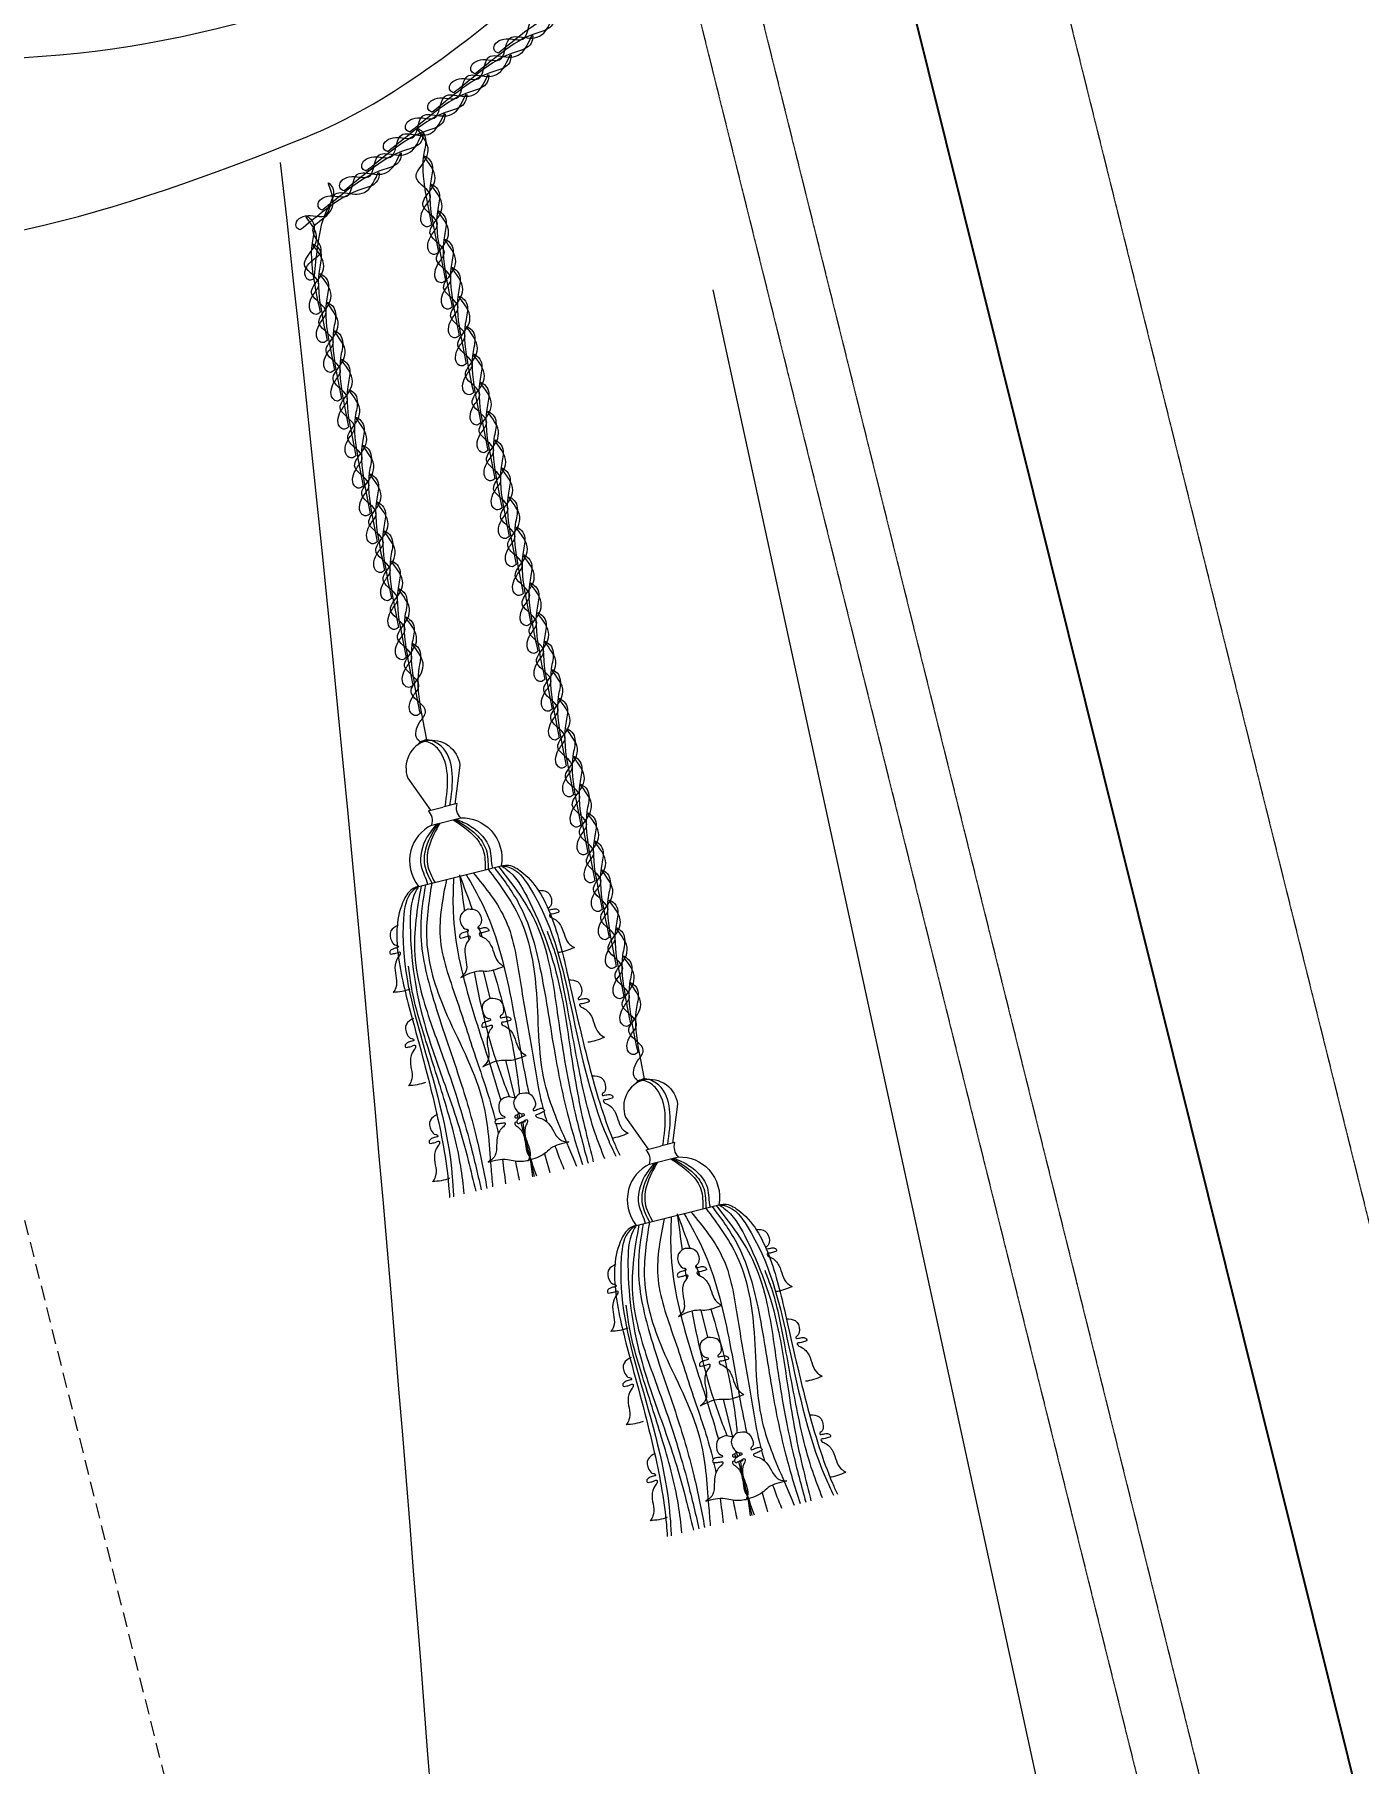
# Model space of a CAD drawing. Header units: inches. Extents: x 122939 to 389145, y 29603 to 529479.
# Drawn here: x 353749 to 354191, y 509869 to 510446 of the extents above; entities that cross this region are included whole.
import ezdxf

# ---------------------------------------------------------------- set-up
doc = ezdxf.new("R2010")
doc.units = ezdxf.units.IN
doc.header["$MEASUREMENT"] = 0
doc.linetypes.add('HIDDEN', pattern=[0.375, 0.25, -0.125])
for name, color, linetype, lineweight in [('A-Dim-ID', 9, 'Continuous', 20), ('Fabric', 253, 'Continuous', 0), ('GRC', 41, 'Continuous', 0)]:
    doc.layers.add(name, color=color, linetype=linetype, lineweight=lineweight)
for name, color, linetype in [('A-WALL', 7, 'Continuous'), ('curtain', 21, 'Continuous'), ('FURNITURE', 252, 'Continuous'), ('Layer7', 8, 'Continuous')]:
    doc.layers.add(name, color=color, linetype=linetype)
doc.styles.add('ST9', font='romans.shx', dxfattribs={"width": 0.8})
doc.dimstyles.new('DIM-20', dxfattribs={"dimscale": 1000, "dimtxt": 0.044, "dimasz": 0.035, "dimexe": 0.022, "dimexo": 0.022, "dimgap": 0.022, "dimtad": 1, "dimdec": 0, "dimzin": 0, "dimdsep": 46, "dimtxsty": 'ST9', "dimblk1": 'ARCHTICK', "dimblk2": 'ARCHTICK', "dimsah": 1, "dimcen": 0.088, "dimdle": 0.04, "dimclrd": 256, "dimclre": 256, "dimclrt": 3, "dimadec": 0, "dimazin": 0, "dimtfac": 1, "dimtdec": 0, "dimtix": 1, "dimtofl": 0, "dimtmove": 1, "dimatfit": 3, "dimldrblk": 'CLOSED', "dimfxl": 1, "dimtolj": 1, "dimtzin": 0, "dimarcsym": 0})

# ---------------------------------------------------------------- blocks, each defined once
blk = doc.blocks.new('win1')
at = {"color": 252, "linetype": 'HIDDEN', "ltscale": 0.5, "elevation": 0}
for points in [[(0, 2848.83), (1150, 2848.83), (1150, -101.17), (0, -101.17)], [(99.59, 2298.59), (1050.41, 2298.59), (1050.41, 398.59), (99.59, 398.59)], [(119.84, 2278.34), (1030.16, 2278.34), (1030.16, 418.83), (119.84, 418.83)]]:
    blk.add_lwpolyline(points, close=True, dxfattribs=at)
blk.add_lwpolyline([(50, 2798.83), (1100, 2798.83), (1100, -101.17), (50, -101.17), (50, 2798.83), (1100, 2798.83), (1100, -101.17)], dxfattribs=at)
blk = doc.blocks.new('drape wall')
at = {"layer": 'Layer7', "linetype": 'HIDDEN', "lineweight": 0, "ltscale": 20}
blk.add_line((10084.61, -20785.66, 0), (10078.2, -23549.19, 0), dxfattribs=at)
blk = doc.blocks.new('tass')
at = {"layer": 'curtain', "color": 42, "lineweight": 0, "ltscale": 1000, "true_color": 0xdba400}
for p, q in [((78219.74, 21088.15, 0), (78229.74, 21088.15, 0)), ((78210.49, 21069.37, 0), (78238.99, 21069.37, 0)), ((78224.74, 21027.33, 0), (78224.74, 21036.71, 0)), ((78224.74, 20992.91, 0), (78224.74, 21005.99, 0)), ((78224.74, 20986.2, 0), (78224.74, 20987.93, 0)), ((78224.74, 20965.98, 0), (78224.74, 20984.61, 0))]:
    blk.add_line(p, q, dxfattribs=at)
at = {"layer": 'curtain', "color": 42, "lineweight": 0, "ltscale": 1000, "true_color": 0xdba400, "elevation": 0}
for points in [[(78224.74, 21115.98, 0.434975), (78215.78, 21105.33), (78220.55, 21093.09)], [(78224.74, 21115.98, -0.434975), (78233.7, 21105.33), (78228.94, 21093.09)], [(78219.74, 21088.15, 0.282984), (78219.74, 21093.09), (78224.74, 21093.09)], [(78229.74, 21088.15, -0.282984), (78229.74, 21093.09), (78224.74, 21093.09)], [(78219.74, 21088.15, 0.222128), (78210.93, 21081.58, 0.232561), (78210.49, 21069.37, 0.647746)], [(78229.74, 21088.15, -0.222128), (78238.55, 21081.58, -0.232561), (78238.99, 21069.37, -0.647746)]]:
    blk.add_lwpolyline(points, format="xyb", dxfattribs=at)
at = {"layer": 'curtain', "color": 42, "lineweight": 0, "ltscale": 1000, "true_color": 0xdba400}
for points in [[(78225.57, 21093.14, 0), (78228.87, 21103.28, 0), (78228.02, 21112.12, 0), (78224.93, 21115.53, 0), (78223.06, 21116.03, 0), (78221.49, 21115.23, 0)], [(78227.24, 21093.09, 0), (78230.55, 21103.23, 0), (78229.7, 21112.07, 0), (78226.72, 21115.4, 0), (78224.74, 21116.25, 0), (78222.97, 21116.01, 0)], [(78221.43, 21088.15, 0), (78217.21, 21084.6, 0), (78212.98, 21075.76, 0), (78213.64, 21069.37, 0), (78213.64, 21069.28, 0)], [(78221.94, 21088.15, 0), (78216.18, 21081.59, 0), (78214.2, 21075.86, 0), (78215.13, 21069.37, 0)], [(78222.5, 21088.15, 0), (78217.17, 21081.59, 0), (78215.2, 21075.86, 0), (78216.13, 21069.37, 0)], [(78227.07, 21088.15, 0), (78232.39, 21081.59, 0), (78234.37, 21075.86, 0), (78233.44, 21069.37, 0)], [(78227.63, 21088.15, 0), (78233.39, 21081.59, 0), (78235.37, 21075.86, 0), (78234.44, 21069.37, 0)], [(78228.14, 21088.15, 0), (78232.35, 21084.6, 0), (78236.59, 21075.76, 0), (78235.93, 21069.37, 0), (78235.93, 21069.28, 0)], [(78200.8, 21058.45, 0), (78197.97, 21057.14, 0), (78197.39, 21053.74, 0), (78198.55, 21052.07, 0), (78199.06, 21051.78, 0), (78199.06, 21051.27, 0), (78198.77, 21051.2, 0), (78197.17, 21051.13, 0), (78196.08, 21050.69, 0), (78195.87, 21050.33, 0), (78195.87, 21049.75, 0), (78196.59, 21049.6, 0), (78198.19, 21049.6, 0), (78199.2, 21049.53, 0), (78199.2, 21049.24, 0), (78198.26, 21048.15, 0), (78196.3, 21044.82, 0), (78195, 21038.37, 0), (78193.74, 21037.01, 0)], [(78224.74, 21058.05, 0), (78221.91, 21056.75, 0), (78221.33, 21053.34, 0), (78222.49, 21051.67, 0), (78223, 21051.38, 0), (78223, 21050.88, 0), (78222.71, 21050.8, 0), (78221.11, 21050.73, 0), (78220.02, 21050.3, 0), (78219.81, 21049.93, 0), (78219.81, 21049.35, 0), (78220.53, 21049.21, 0), (78222.13, 21049.21, 0), (78223.14, 21049.14, 0), (78223.14, 21048.85, 0), (78222.2, 21047.76, 0), (78220.24, 21044.42, 0), (78218.94, 21037.97, 0), (78216.85, 21036.43, 0)], [(78224.74, 21058.05, 0), (78227.57, 21056.75, 0), (78228.15, 21053.34, 0), (78226.99, 21051.67, 0), (78226.48, 21051.38, 0), (78226.48, 21050.88, 0), (78226.77, 21050.8, 0), (78228.37, 21050.73, 0), (78229.46, 21050.3, 0), (78229.68, 21049.93, 0), (78229.68, 21049.35, 0), (78228.95, 21049.21, 0), (78227.35, 21049.21, 0), (78226.34, 21049.14, 0), (78226.34, 21048.85, 0), (78227.28, 21047.76, 0), (78229.24, 21044.42, 0), (78230.55, 21037.97, 0), (78231.8, 21036.62, 0)], [(78249.03, 21058.45, 0), (78251.86, 21057.14, 0), (78252.44, 21053.74, 0), (78251.28, 21052.07, 0), (78250.77, 21051.78, 0), (78250.77, 21051.27, 0), (78251.06, 21051.2, 0), (78252.66, 21051.13, 0), (78253.75, 21050.69, 0), (78253.96, 21050.33, 0), (78253.96, 21049.75, 0), (78253.24, 21049.6, 0), (78251.64, 21049.6, 0), (78250.63, 21049.53, 0), (78250.63, 21049.24, 0), (78251.57, 21048.15, 0), (78253.53, 21044.82, 0), (78254.84, 21038.37, 0), (78256.09, 21037.01, 0)], [(78216.85, 21036.43, 0), (78223.38, 21037.05, 0), (78225.88, 21036.42, 0), (78231.8, 21036.62, 0)], [(78198.28, 21026.97, 0), (78195.45, 21025.67, 0), (78194.87, 21022.26, 0), (78196.03, 21020.59, 0), (78196.54, 21020.3, 0), (78196.54, 21019.8, 0), (78196.25, 21019.72, 0), (78194.65, 21019.65, 0), (78193.56, 21019.22, 0), (78193.35, 21018.85, 0), (78193.35, 21018.27, 0), (78194.07, 21018.13, 0), (78195.67, 21018.13, 0), (78196.68, 21018.06, 0), (78196.68, 21017.77, 0), (78195.74, 21016.68, 0), (78193.78, 21013.34, 0), (78192.48, 21006.89, 0), (78191.22, 21005.53, 0)], [(78224.74, 21027.33, 0), (78221.91, 21026.03, 0), (78221.33, 21022.62, 0), (78222.49, 21020.95, 0), (78223, 21020.66, 0), (78223, 21020.16, 0), (78222.71, 21020.08, 0), (78221.11, 21020.01, 0), (78220.02, 21019.58, 0), (78219.81, 21019.21, 0), (78219.81, 21018.63, 0), (78220.53, 21018.49, 0), (78222.13, 21018.49, 0), (78223.14, 21018.42, 0), (78223.14, 21018.13, 0), (78222.2, 21017.04, 0), (78220.24, 21013.7, 0), (78218.94, 21007.25, 0), (78216.85, 21005.71, 0)], [(78224.74, 21027.33, 0), (78227.57, 21026.03, 0), (78228.15, 21022.62, 0), (78226.99, 21020.95, 0), (78226.48, 21020.66, 0), (78226.48, 21020.16, 0), (78226.77, 21020.08, 0), (78228.37, 21020.01, 0), (78229.46, 21019.58, 0), (78229.68, 21019.21, 0), (78229.68, 21018.63, 0), (78228.95, 21018.49, 0), (78227.35, 21018.49, 0), (78226.34, 21018.42, 0), (78226.34, 21018.13, 0), (78227.28, 21017.04, 0), (78229.24, 21013.7, 0), (78230.55, 21007.25, 0), (78231.8, 21005.9, 0)], [(78251.55, 21026.97, 0), (78254.38, 21025.67, 0), (78254.96, 21022.26, 0), (78253.8, 21020.59, 0), (78253.29, 21020.3, 0), (78253.29, 21019.8, 0), (78253.58, 21019.72, 0), (78255.18, 21019.65, 0), (78256.27, 21019.22, 0), (78256.48, 21018.85, 0), (78256.48, 21018.27, 0), (78255.76, 21018.13, 0), (78254.16, 21018.13, 0), (78253.15, 21018.06, 0), (78253.15, 21017.77, 0), (78254.09, 21016.68, 0), (78256.05, 21013.34, 0), (78257.36, 21006.89, 0), (78258.61, 21005.53, 0)], [(78216.85, 21005.71, 0), (78223.38, 21006.33, 0), (78225.88, 21005.7, 0), (78231.8, 21005.9, 0)], [(78198.32, 20993.93, 0), (78195.49, 20992.62, 0), (78194.91, 20989.21, 0), (78196.07, 20987.55, 0), (78196.57, 20987.26, 0), (78196.57, 20986.75, 0), (78196.28, 20986.68, 0), (78194.69, 20986.6, 0), (78193.6, 20986.17, 0), (78193.38, 20985.81, 0), (78193.38, 20985.23, 0), (78194.11, 20985.08, 0), (78195.7, 20985.08, 0), (78196.72, 20985.01, 0), (78196.72, 20984.72, 0), (78195.78, 20983.63, 0), (78193.82, 20980.3, 0), (78192.51, 20973.84, 0), (78191.25, 20972.49, 0)], [(78222.84, 20994.04, 0), (78219.81, 20993.32, 0), (78218.56, 20990.1, 0), (78219.37, 20988.23, 0), (78219.81, 20987.85, 0), (78219.71, 20987.35, 0), (78219.41, 20987.33, 0), (78217.83, 20987.58, 0), (78216.67, 20987.37, 0), (78216.39, 20987.06, 0), (78216.27, 20986.49, 0), (78216.96, 20986.2, 0), (78218.52, 20985.89, 0), (78219.5, 20985.61, 0), (78219.44, 20985.33, 0), (78218.3, 20984.45, 0), (78215.72, 20981.57, 0), (78213.16, 20975.51, 0), (78210.81, 20974.41, 0)], [(78226.64, 20994.04, 0), (78224.13, 20992.19, 0), (78224.24, 20988.74, 0), (78225.71, 20987.34, 0), (78226.26, 20987.15, 0), (78226.36, 20986.66, 0), (78226.09, 20986.53, 0), (78224.54, 20986.14, 0), (78223.56, 20985.49, 0), (78223.42, 20985.1, 0), (78223.54, 20984.53, 0), (78224.28, 20984.53, 0), (78225.84, 20984.85, 0), (78226.85, 20984.98, 0), (78226.91, 20984.69, 0), (78226.2, 20983.44, 0), (78224.94, 20979.78, 0), (78224.95, 20973.2, 0), (78223.98, 20971.62, 0)], [(78226.64, 20994.04, 0), (78229.67, 20993.32, 0), (78230.92, 20990.1, 0), (78230.12, 20988.23, 0), (78229.67, 20987.85, 0), (78229.78, 20987.35, 0), (78230.07, 20987.33, 0), (78231.65, 20987.58, 0), (78232.81, 20987.37, 0), (78233.09, 20987.06, 0), (78233.21, 20986.49, 0), (78232.53, 20986.2, 0), (78230.96, 20985.89, 0), (78229.98, 20985.61, 0), (78230.04, 20985.33, 0), (78231.18, 20984.45, 0), (78233.76, 20981.57, 0), (78236.33, 20975.51, 0), (78238.67, 20974.41, 0)], [(78251.52, 20993.93, 0), (78254.35, 20992.62, 0), (78254.93, 20989.21, 0), (78253.76, 20987.55, 0), (78253.26, 20987.26, 0), (78253.26, 20986.75, 0), (78253.55, 20986.68, 0), (78255.14, 20986.6, 0), (78256.23, 20986.17, 0), (78256.45, 20985.81, 0), (78256.45, 20985.23, 0), (78255.72, 20985.08, 0), (78254.13, 20985.08, 0), (78253.11, 20985.01, 0), (78253.11, 20984.72, 0), (78254.05, 20983.63, 0), (78256.01, 20980.3, 0), (78257.32, 20973.84, 0), (78258.58, 20972.49, 0)], [(78238.67, 20974.41, 0), (78232.16, 20973.72, 0), (78229.82, 20972.61, 0), (78223.98, 20971.62, 0)]]:
    blk.add_spline(points, degree=3, dxfattribs=at)
for points, knots in [([(78210.49, 21069.37, 0), (78209.85, 21069.33, 0), (78207.59, 21069.19, 0), (78201.07, 21062.98, 0), (78197.46, 21048.19, 0), (78197.82, 21024.49, 0), (78198.52, 20998.1, 0), (78197.45, 20977.22, 0), (78195.71, 20967.31, 0), (78195.46, 20965.98, 0)], [0, 0, 0, 0, 1.88546, 6.692223, 25.03677, 45.785579, 78.040267, 104.189263, 108.247754, 108.247754, 108.247754, 108.247754]), ([(78210.49, 21069.37, 0), (78209.69, 21069.07, 0), (78205.83, 21067.63, 0), (78198.66, 21049.87, 0), (78198.89, 21018.18, 0), (78200.73, 20986.07, 0), (78197.24, 20968.1, 0), (78196.81, 20965.98, 0)], [0, 0, 0, 0, 2.515357, 12.157325, 51.767584, 100.17516, 106.680385, 106.680385, 106.680385, 106.680385]), ([(78210.49, 21069.37, 0), (78210.02, 21068.89, 0), (78206.86, 21065.62, 0), (78202.4, 21050.07, 0), (78200.34, 21028.19, 0), (78203.36, 21001.26, 0), (78204.79, 20981.78, 0), (78204.44, 20969.49, 0), (78204.54, 20965.98, 0)], [0, 0, 0, 0, 2.007034, 13.599116, 46.514064, 68.263556, 94.567068, 105.104983, 105.104983, 105.104983, 105.104983]), ([(78211.41, 21069.37, 0), (78208.28, 21062.24, 0), (78203.23, 21050.77, 0), (78202.53, 21030.9, 0), (78205.18, 21009.6, 0), (78206.73, 20987.04, 0), (78206.48, 20971.74, 0), (78206.36, 20965.98, 0)], [0, 0, 0, 0, 23.11123, 37.13989, 58.938099, 87.56344, 104.848877, 104.848877, 104.848877, 104.848877]), ([(78212.87, 21069.37, 0), (78210.97, 21064.91, 0), (78206.1, 21053.43, 0), (78205.73, 21031.43, 0), (78208.26, 21007.57, 0), (78209.35, 20985.11, 0), (78208.67, 20971.85, 0), (78208.32, 20965.98, 0)], [0, 0, 0, 0, 14.461806, 37.172593, 64.608028, 86.813347, 104.448719, 104.448719, 104.448719, 104.448719]), ([(78215.04, 21069.37, 0), (78212.54, 21063.42, 0), (78206.88, 21049.97, 0), (78208.47, 21024.29, 0), (78216, 20998.64, 0), (78212.25, 20978.06, 0), (78210.64, 20968.23, 0), (78210.28, 20965.98, 0)], [0, 0, 0, 0, 19.16217, 43.282185, 75.216668, 98.196351, 105.022244, 105.022244, 105.022244, 105.022244]), ([(78220.12, 21069.37, 0), (78217.33, 21063.44, 0), (78211.46, 21050.95, 0), (78213.89, 21030.08, 0), (78215.1, 21009.22, 0), (78216.56, 20994.93, 0), (78216.52, 20987.53, 0), (78216.52, 20987.23, 0)], [0, 0, 0, 0, 19.313115, 40.610909, 61.195171, 82.530094, 83.430851, 83.430851, 83.430851, 83.430851]), ([(78222.56, 21069.37, 0), (78221.52, 21065.74, 0), (78217.6, 21052.12, 0), (78217.4, 21027.28, 0), (78219.54, 21005.7, 0), (78219.86, 20994.38, 0), (78219.89, 20993.38, 0)], [0, 0, 0, 0, 11.321596, 42.431835, 73.453337, 76.475104, 76.475104, 76.475104, 76.475104]), ([(78226.92, 21069.37, 0), (78227.97, 21065.74, 0), (78231.88, 21052.12, 0), (78232.08, 21027.28, 0), (78229.95, 21005.7, 0), (78229.62, 20994.38, 0), (78229.59, 20993.38, 0)], [0, 0, 0, 0, 11.321596, 42.431835, 73.453337, 76.475104, 76.475104, 76.475104, 76.475104]), ([(78229.36, 21069.37, 0), (78232.15, 21063.44, 0), (78238.02, 21050.95, 0), (78235.59, 21030.08, 0), (78234.38, 21009.22, 0), (78232.92, 20994.93, 0), (78232.96, 20987.53, 0), (78232.96, 20987.23, 0)], [0, 0, 0, 0, 19.313115, 40.610909, 61.195171, 82.530094, 83.430851, 83.430851, 83.430851, 83.430851]), ([(78234.44, 21069.37, 0), (78236.94, 21063.42, 0), (78242.6, 21049.97, 0), (78241.01, 21024.29, 0), (78233.48, 20998.64, 0), (78237.24, 20978.06, 0), (78238.84, 20968.23, 0), (78239.2, 20965.98, 0)], [0, 0, 0, 0, 19.16217, 43.282185, 75.216668, 98.196351, 105.022244, 105.022244, 105.022244, 105.022244]), ([(78236.61, 21069.37, 0), (78238.51, 21064.91, 0), (78243.38, 21053.43, 0), (78243.75, 21031.43, 0), (78241.22, 21007.57, 0), (78240.13, 20985.11, 0), (78240.81, 20971.85, 0), (78241.17, 20965.98, 0)], [0, 0, 0, 0, 14.461806, 37.172593, 64.608028, 86.813347, 104.448719, 104.448719, 104.448719, 104.448719]), ([(78238.07, 21069.37, 0), (78241.21, 21062.24, 0), (78246.25, 21050.77, 0), (78246.95, 21030.9, 0), (78244.3, 21009.6, 0), (78242.75, 20987.04, 0), (78243, 20971.74, 0), (78243.13, 20965.98, 0)], [0, 0, 0, 0, 23.11123, 37.13989, 58.938099, 87.56344, 104.848877, 104.848877, 104.848877, 104.848877]), ([(78238.99, 21069.37, 0), (78239.79, 21069.07, 0), (78243.65, 21067.63, 0), (78250.82, 21049.87, 0), (78250.59, 21018.18, 0), (78248.75, 20986.07, 0), (78252.25, 20968.1, 0), (78252.68, 20965.98, 0)], [0, 0, 0, 0, 2.515357, 12.157325, 51.767584, 100.17516, 106.680385, 106.680385, 106.680385, 106.680385]), ([(78238.99, 21069.37, 0), (78239.46, 21068.89, 0), (78242.62, 21065.62, 0), (78247.08, 21050.07, 0), (78249.14, 21028.19, 0), (78246.12, 21001.26, 0), (78244.69, 20981.78, 0), (78245.04, 20969.49, 0), (78244.94, 20965.98, 0)], [0, 0, 0, 0, 2.007034, 13.599116, 46.514064, 68.263556, 94.567068, 105.104983, 105.104983, 105.104983, 105.104983]), ([(78238.99, 21069.37, 0), (78239.63, 21069.33, 0), (78241.89, 21069.19, 0), (78248.41, 21062.98, 0), (78252.02, 21048.19, 0), (78251.66, 21024.49, 0), (78250.97, 20998.1, 0), (78252.04, 20977.22, 0), (78253.77, 20967.31, 0), (78254.02, 20965.98, 0)], [0, 0, 0, 0, 1.88546, 6.692223, 25.03677, 45.785579, 78.040267, 104.189263, 108.247754, 108.247754, 108.247754, 108.247754]), ([(78200.53, 20965.98, 0), (78200.98, 20969.09, 0), (78202.37, 20979.89, 0), (78201.8, 20998, 0), (78200.39, 21018.79, 0), (78199.56, 21034.14, 0), (78200.59, 21042.23, 0), (78200.86, 21044.36, 0)], [5.059628, 5.059628, 5.059628, 5.059628, 14.477933, 37.724665, 59.153291, 77.15639, 83.59054, 83.59054, 83.59054, 83.59054]), ([(78248.95, 20965.98, 0), (78248.5, 20969.09, 0), (78247.12, 20979.89, 0), (78247.68, 20998, 0), (78249.09, 21018.79, 0), (78249.92, 21034.14, 0), (78248.89, 21042.23, 0), (78248.62, 21044.36, 0)], [5.059628, 5.059628, 5.059628, 5.059628, 14.477933, 37.724665, 59.153291, 77.15639, 83.59054, 83.59054, 83.59054, 83.59054]), ([(78221.64, 21037.19, 0), (78220.85, 21024.62, 0), (78220.77, 21010.2, 0), (78222.73, 20995.82, 0), (78222.99, 20993.96, 0)], [32.552342, 32.552342, 32.552342, 32.552342, 70.272536, 75.866413, 75.866413, 75.866413, 75.866413]), ([(78227.9, 21036.23, 0), (78228.63, 21023.98, 0), (78228.67, 21009.88, 0), (78226.75, 20995.82, 0), (78226.49, 20993.96, 0)], [33.509366, 33.509366, 33.509366, 33.509366, 70.272536, 75.866413, 75.866413, 75.866413, 75.866413]), ([(78224.74, 20987.93, 0), (78224.48, 20987.63, 0), (78224, 20987.29, 0), (78223.18, 20987.3, 0), (78222.99, 20986.63, 0), (78223.79, 20986.42, 0), (78224.3, 20986.34, 0), (78224.74, 20986.2, 0)], [7.456516, 7.456516, 7.456516, 7.456516, 8.604971, 9.189876, 9.697377, 9.996568, 11.386627, 11.386627, 11.386627, 11.386627]), ([(78223.41, 20984.94, 0), (78223.08, 20985.06, 0), (78222.63, 20985.22, 0), (78222.5, 20984.25, 0), (78224, 20982.88, 0), (78225.12, 20978.92, 0), (78223.65, 20974.98, 0), (78224.66, 20972.92, 0), (78224.74, 20972.78, 0)], [16.303462, 16.303462, 16.303462, 16.303462, 17.124618, 17.414629, 18.85427, 22.722221, 29.305613, 29.787645, 29.787645, 29.787645, 29.787645]), ([(78225.27, 20984.69, 0), (78224.97, 20981.86, 0), (78224.5, 20975.62, 0), (78224.99, 20969.39, 0), (78225.43, 20965.98, 0)], [85.18572, 85.18572, 85.18572, 85.18572, 93.715267, 104.052116, 104.052116, 104.052116, 104.052116]), ([(78226.07, 20984.94, 0), (78226.07, 20984.77, 0), (78225.98, 20984.34, 0), (78225.28, 20984.53, 0), (78224.89, 20984.59, 0), (78224.74, 20984.61, 0)], [13.33354, 13.33354, 13.33354, 13.33354, 13.769673, 14.509669, 14.970828, 14.970828, 14.970828, 14.970828]), ([(78210.81, 20974.41, 0), (78213.06, 20974.47, 0), (78216.21, 20974.56, 0), (78220.17, 20972.14, 0), (78222.53, 20971.82, 0), (78224.05, 20971.71, 0)], [0, 0, 0, 0, 6.553714, 9.139118, 13.637218, 13.637218, 13.637218, 13.637218])]:
    blk.add_open_spline(points, degree=3, knots=knots, dxfattribs=at)
for points in [[(78224.74, 21069.76, 0), (78224.29, 21065.73, 0), (78223.84, 21061.7, 0), (78223.42, 21057.67, 0)], [(78224.74, 21069.76, 0), (78225.19, 21065.73, 0), (78225.64, 21061.7, 0), (78226.06, 21057.67, 0)], [(78222.8, 21051.55, 0), (78222.69, 21050.36, 0), (78222.58, 21049.16, 0), (78222.47, 21047.97, 0)], [(78226.68, 21051.55, 0), (78226.79, 21050.36, 0), (78226.91, 21049.16, 0), (78227.01, 21047.97, 0)], [(78199.47, 21036.78, 0), (78197.6, 21036.45, 0), (78195.67, 21036.73, 0), (78193.74, 21037.01, 0)], [(78250.36, 21036.78, 0), (78252.23, 21036.45, 0), (78254.16, 21036.73, 0), (78256.09, 21037.01, 0)], [(78196.95, 21005.3, 0), (78195.08, 21004.97, 0), (78193.15, 21005.25, 0), (78191.22, 21005.53, 0)], [(78252.88, 21005.3, 0), (78254.75, 21004.97, 0), (78256.68, 21005.25, 0), (78258.61, 21005.53, 0)], [(78222.84, 20994.04, 0), (78223.53, 20993.7, 0), (78224.22, 20993.36, 0), (78224.74, 20992.91, 0)], [(78216.5, 20986.31, 0), (78216.48, 20985.12, 0), (78216.44, 20983.94, 0), (78216.38, 20982.75, 0)], [(78223.89, 20987.36, 0), (78223.95, 20986.89, 0), (78224.01, 20986.41, 0), (78224.07, 20985.93, 0)], [(78225.59, 20987.36, 0), (78225.55, 20987.04, 0), (78225.51, 20986.71, 0), (78225.47, 20986.38, 0)], [(78232.98, 20986.31, 0), (78233, 20985.12, 0), (78233.04, 20983.94, 0), (78233.1, 20982.75, 0)], [(78215.7, 20974.2, 0), (78215.41, 20971.45, 0), (78215.06, 20968.72, 0), (78214.67, 20965.98, 0)], [(78233.78, 20974.2, 0), (78234.07, 20971.45, 0), (78234.43, 20968.72, 0), (78234.81, 20965.98, 0)], [(78196.99, 20972.26, 0), (78195.12, 20971.92, 0), (78193.18, 20972.21, 0), (78191.25, 20972.49, 0)], [(78219.71, 20972.58, 0), (78219.64, 20970.38, 0), (78219.55, 20968.18, 0), (78219.46, 20965.98, 0)], [(78224.67, 20972.9, 0), (78224.57, 20970.59, 0), (78224.35, 20968.28, 0), (78224.05, 20965.98, 0)], [(78229.77, 20972.58, 0), (78229.84, 20970.38, 0), (78229.93, 20968.18, 0), (78230.02, 20965.98, 0)], [(78252.84, 20972.26, 0), (78254.71, 20971.92, 0), (78256.65, 20972.21, 0), (78258.58, 20972.49, 0)]]:
    blk.add_open_spline(points, degree=3, dxfattribs=at)
blk = doc.blocks.new('EMBRASSE 2')
at = {"layer": 'FURNITURE', "color": 40, "lineweight": 0, "ltscale": 1000}
for points in [[(5020.13, -9226.3, 0), (5028.68, -9222.34, 0), (5041.93, -9218.18, 0), (5044.8, -9217.99, 0), (5049.57, -9215.89, 0), (5050.27, -9214.2, 0), (5045.63, -9218.57, 0), (5033.91, -9217.7, 0), (5029.17, -9223.71, 0), (5025.41, -9222.73, 0), (5022.13, -9222.2, 0), (5019.53, -9223.38, 0), (5019.11, -9225.16, 0), (5020.13, -9226.3, 0)], [(5010.93, -9231.15, 0), (5019.48, -9227.19, 0), (5032.73, -9223.03, 0), (5035.6, -9222.83, 0), (5040.36, -9220.74, 0), (5041.07, -9219.05, 0), (5036.43, -9223.42, 0), (5024.71, -9222.55, 0), (5019.96, -9228.56, 0), (5016.21, -9227.58, 0), (5012.92, -9227.05, 0), (5010.33, -9228.23, 0), (5009.91, -9230.01, 0), (5010.93, -9231.15, 0)], [(4993.91, -9240.11, 0), (5002.46, -9236.16, 0), (5015.71, -9231.99, 0), (5018.57, -9231.8, 0), (5023.34, -9229.7, 0), (5024.05, -9228.01, 0), (5019.41, -9232.38, 0), (5007.69, -9231.51, 0), (5002.94, -9237.53, 0), (4999.19, -9236.54, 0), (4995.9, -9236.02, 0), (4993.3, -9237.19, 0), (4992.89, -9238.97, 0), (4993.91, -9240.11, 0)], [(5002.5, -9235.58, 0), (5011.05, -9231.63, 0), (5024.3, -9227.47, 0), (5027.17, -9227.27, 0), (5031.94, -9225.18, 0), (5032.64, -9223.48, 0), (5028, -9227.86, 0), (5016.28, -9226.99, 0), (5011.53, -9233, 0), (5007.78, -9232.02, 0), (5004.5, -9231.49, 0), (5001.9, -9232.66, 0), (5001.48, -9234.44, 0), (5002.5, -9235.58, 0)], [(4985.07, -9244.76, 0), (4993.62, -9240.81, 0), (5006.87, -9236.65, 0), (5009.74, -9236.45, 0), (5014.51, -9234.36, 0), (5015.21, -9232.66, 0), (5010.58, -9237.04, 0), (4998.86, -9236.17, 0), (4994.11, -9242.18, 0), (4990.35, -9241.2, 0), (4987.07, -9240.67, 0), (4984.47, -9241.84, 0), (4984.05, -9243.62, 0), (4985.07, -9244.76, 0)], [(4976.33, -9249.37, 0), (4984.88, -9245.41, 0), (4998.13, -9241.25, 0), (5001, -9241.06, 0), (5005.76, -9238.96, 0), (5006.47, -9237.27, 0), (5001.83, -9241.64, 0), (4990.11, -9240.77, 0), (4985.36, -9246.78, 0), (4981.61, -9245.8, 0), (4978.33, -9245.27, 0), (4975.73, -9246.45, 0), (4975.31, -9248.23, 0), (4976.33, -9249.37, 0)], [(4958.99, -9258.5, 0), (4967.54, -9254.54, 0), (4980.79, -9250.38, 0), (4983.66, -9250.19, 0), (4988.43, -9248.09, 0), (4989.13, -9246.4, 0), (4984.5, -9250.77, 0), (4972.78, -9249.9, 0), (4968.03, -9255.91, 0), (4964.27, -9254.93, 0), (4960.99, -9254.4, 0), (4958.39, -9255.58, 0), (4957.97, -9257.36, 0), (4958.99, -9258.5, 0)], [(4959, -9258.5, 0), (4967.55, -9254.55, 0), (4980.8, -9250.39, 0), (4983.67, -9250.19, 0), (4988.43, -9248.1, 0), (4989.14, -9246.4, 0), (4984.5, -9250.78, 0), (4972.78, -9249.91, 0), (4968.03, -9255.92, 0), (4964.28, -9254.94, 0), (4960.99, -9254.41, 0), (4958.4, -9255.59, 0), (4957.98, -9257.37, 0), (4959, -9258.5, 0)], [(4967.77, -9253.88, 0), (4976.32, -9249.92, 0), (4989.57, -9245.76, 0), (4992.44, -9245.56, 0), (4997.2, -9243.47, 0), (4997.91, -9241.78, 0), (4993.27, -9246.15, 0), (4981.55, -9245.28, 0), (4976.8, -9251.29, 0), (4973.05, -9250.31, 0), (4969.76, -9249.78, 0), (4967.17, -9250.96, 0), (4966.75, -9252.74, 0), (4967.77, -9253.88, 0)], [(4984.63, -9276.52, 0), (4985.11, -9267.12, 0), (4987.6, -9253.46, 0), (4988.77, -9250.83, 0), (4989.13, -9245.63, 0), (4987.96, -9244.22, 0), (4989.67, -9250.36, 0), (4983.44, -9260.33, 0), (4986.55, -9267.33, 0), (4983.93, -9270.19, 0), (4981.93, -9272.85, 0), (4981.76, -9275.7, 0), (4983.14, -9276.9, 0), (4984.63, -9276.52, 0)], [(4950.44, -9263.01, 0), (4958.99, -9259.06, 0), (4972.24, -9254.9, 0), (4975.1, -9254.7, 0), (4979.87, -9252.61, 0), (4980.58, -9250.91, 0), (4975.94, -9255.29, 0), (4964.22, -9254.42, 0), (4959.47, -9260.43, 0), (4955.72, -9259.45, 0), (4952.43, -9258.92, 0), (4949.83, -9260.09, 0), (4949.42, -9261.87, 0), (4950.44, -9263.01, 0)], [(4942.05, -9284.68, 0), (4945.29, -9275.83, 0), (4951.69, -9263.51, 0), (4953.58, -9261.34, 0), (4955.46, -9256.48, 0), (4954.76, -9254.79, 0), (4954.58, -9261.16, 0), (4945.69, -9268.85, 0), (4946.6, -9276.46, 0), (4943.25, -9278.42, 0), (4940.56, -9280.37, 0), (4939.56, -9283.04, 0), (4940.52, -9284.6, 0), (4942.05, -9284.68, 0)], [(4941.66, -9267.63, 0), (4950.21, -9263.68, 0), (4963.46, -9259.52, 0), (4966.33, -9259.32, 0), (4971.1, -9257.23, 0), (4971.8, -9255.53, 0), (4967.17, -9259.91, 0), (4955.45, -9259.04, 0), (4950.7, -9265.05, 0), (4946.94, -9264.07, 0), (4943.66, -9263.54, 0), (4941.06, -9264.72, 0), (4940.64, -9266.5, 0), (4941.66, -9267.63, 0)], [(4984.63, -9286.05, 0), (4985.11, -9276.64, 0), (4987.6, -9262.98, 0), (4988.77, -9260.35, 0), (4989.13, -9255.16, 0), (4987.96, -9253.74, 0), (4989.67, -9259.89, 0), (4983.44, -9269.85, 0), (4986.55, -9276.85, 0), (4983.93, -9279.72, 0), (4981.93, -9282.38, 0), (4981.76, -9285.22, 0), (4983.14, -9286.42, 0), (4984.63, -9286.05, 0)], [(4941.42, -9295.9, 0), (4941.91, -9286.5, 0), (4944.4, -9272.83, 0), (4945.56, -9270.21, 0), (4945.93, -9265.01, 0), (4944.76, -9263.6, 0), (4946.47, -9269.74, 0), (4940.24, -9279.71, 0), (4943.34, -9286.71, 0), (4940.73, -9289.57, 0), (4938.73, -9292.23, 0), (4938.56, -9295.08, 0), (4939.94, -9296.28, 0), (4941.42, -9295.9, 0)], [(4984.63, -9295.76, 0), (4985.11, -9286.36, 0), (4987.6, -9272.69, 0), (4988.77, -9270.07, 0), (4989.13, -9264.87, 0), (4987.96, -9263.46, 0), (4989.67, -9269.6, 0), (4983.44, -9279.56, 0), (4986.55, -9286.57, 0), (4983.93, -9289.43, 0), (4981.93, -9292.09, 0), (4981.76, -9294.94, 0), (4983.14, -9296.13, 0), (4984.63, -9295.76, 0)], [(4941.42, -9305.62, 0), (4941.91, -9296.21, 0), (4944.4, -9282.55, 0), (4945.56, -9279.92, 0), (4945.93, -9274.73, 0), (4944.76, -9273.31, 0), (4946.47, -9279.45, 0), (4940.24, -9289.42, 0), (4943.34, -9296.42, 0), (4940.73, -9299.29, 0), (4938.73, -9301.95, 0), (4938.56, -9304.79, 0), (4939.94, -9305.99, 0), (4941.42, -9305.62, 0)], [(4984.63, -9304.84, 0), (4985.11, -9295.43, 0), (4987.6, -9281.77, 0), (4988.77, -9279.14, 0), (4989.13, -9273.95, 0), (4987.96, -9272.53, 0), (4989.67, -9278.67, 0), (4983.44, -9288.64, 0), (4986.55, -9295.64, 0), (4983.93, -9298.51, 0), (4981.93, -9301.16, 0), (4981.76, -9304.01, 0), (4983.14, -9305.21, 0), (4984.63, -9304.84, 0)], [(4941.42, -9315.84, 0), (4941.91, -9306.43, 0), (4944.4, -9292.77, 0), (4945.56, -9290.14, 0), (4945.93, -9284.95, 0), (4944.76, -9283.53, 0), (4946.47, -9289.67, 0), (4940.24, -9299.64, 0), (4943.34, -9306.64, 0), (4940.73, -9309.5, 0), (4938.73, -9312.16, 0), (4938.56, -9315.01, 0), (4939.94, -9316.21, 0), (4941.42, -9315.84, 0)], [(4984.63, -9314.72, 0), (4985.11, -9305.31, 0), (4987.6, -9291.65, 0), (4988.77, -9289.02, 0), (4989.13, -9283.83, 0), (4987.96, -9282.41, 0), (4989.67, -9288.55, 0), (4983.44, -9298.52, 0), (4986.55, -9305.52, 0), (4983.93, -9308.39, 0), (4981.93, -9311.05, 0), (4981.76, -9313.89, 0), (4983.14, -9315.09, 0), (4984.63, -9314.72, 0)], [(4984.63, -9324.39, 0), (4985.11, -9314.99, 0), (4987.6, -9301.32, 0), (4988.77, -9298.7, 0), (4989.13, -9293.5, 0), (4987.96, -9292.09, 0), (4989.67, -9298.23, 0), (4983.44, -9308.19, 0), (4986.55, -9315.2, 0), (4983.93, -9318.06, 0), (4981.93, -9320.72, 0), (4981.76, -9323.57, 0), (4983.14, -9324.77, 0), (4984.63, -9324.39, 0)], [(4941.42, -9325.72, 0), (4941.91, -9316.31, 0), (4944.4, -9302.65, 0), (4945.56, -9300.02, 0), (4945.93, -9294.83, 0), (4944.76, -9293.41, 0), (4946.47, -9299.55, 0), (4940.24, -9309.52, 0), (4943.34, -9316.52, 0), (4940.73, -9319.39, 0), (4938.73, -9322.05, 0), (4938.56, -9324.89, 0), (4939.94, -9326.09, 0), (4941.42, -9325.72, 0)], [(4941.42, -9335.39, 0), (4941.91, -9325.99, 0), (4944.4, -9312.32, 0), (4945.56, -9309.7, 0), (4945.93, -9304.5, 0), (4944.76, -9303.09, 0), (4946.47, -9309.23, 0), (4940.24, -9319.19, 0), (4943.34, -9326.2, 0), (4940.73, -9329.06, 0), (4938.73, -9331.72, 0), (4938.56, -9334.57, 0), (4939.94, -9335.77, 0), (4941.42, -9335.39, 0)], [(4984.63, -9334.31, 0), (4985.11, -9324.9, 0), (4987.6, -9311.24, 0), (4988.77, -9308.61, 0), (4989.13, -9303.42, 0), (4987.96, -9302.01, 0), (4989.67, -9308.15, 0), (4983.44, -9318.11, 0), (4986.55, -9325.12, 0), (4983.93, -9327.98, 0), (4981.93, -9330.64, 0), (4981.76, -9333.49, 0), (4983.14, -9334.68, 0), (4984.63, -9334.31, 0)], [(4941.42, -9345.31, 0), (4941.91, -9335.9, 0), (4944.4, -9322.24, 0), (4945.56, -9319.61, 0), (4945.93, -9314.42, 0), (4944.76, -9313.01, 0), (4946.47, -9319.15, 0), (4940.24, -9329.11, 0), (4943.34, -9336.12, 0), (4940.73, -9338.98, 0), (4938.73, -9341.64, 0), (4938.56, -9344.49, 0), (4939.94, -9345.68, 0), (4941.42, -9345.31, 0)], [(4984.63, -9344.71, 0), (4985.11, -9335.31, 0), (4987.6, -9321.64, 0), (4988.77, -9319.02, 0), (4989.13, -9313.82, 0), (4987.96, -9312.41, 0), (4989.67, -9318.55, 0), (4983.44, -9328.51, 0), (4986.55, -9335.52, 0), (4983.93, -9338.38, 0), (4981.93, -9341.04, 0), (4981.76, -9343.89, 0), (4983.14, -9345.09, 0), (4984.63, -9344.71, 0)], [(4941.42, -9355.71, 0), (4941.91, -9346.31, 0), (4944.4, -9332.64, 0), (4945.56, -9330.02, 0), (4945.93, -9324.82, 0), (4944.76, -9323.41, 0), (4946.47, -9329.55, 0), (4940.24, -9339.51, 0), (4943.34, -9346.52, 0), (4940.73, -9349.38, 0), (4938.73, -9352.04, 0), (4938.56, -9354.89, 0), (4939.94, -9356.08, 0), (4941.42, -9355.71, 0)], [(4984.63, -9354.24, 0), (4985.11, -9344.83, 0), (4987.6, -9331.17, 0), (4988.77, -9328.54, 0), (4989.13, -9323.35, 0), (4987.96, -9321.93, 0), (4989.67, -9328.07, 0), (4983.44, -9338.04, 0), (4986.55, -9345.04, 0), (4983.93, -9347.91, 0), (4981.93, -9350.56, 0), (4981.76, -9353.41, 0), (4983.14, -9354.61, 0), (4984.63, -9354.24, 0)], [(4984.63, -9363.95, 0), (4985.11, -9354.54, 0), (4987.6, -9340.88, 0), (4988.77, -9338.25, 0), (4989.13, -9333.06, 0), (4987.96, -9331.65, 0), (4989.67, -9337.79, 0), (4983.44, -9347.75, 0), (4986.55, -9354.75, 0), (4983.93, -9357.62, 0), (4981.93, -9360.28, 0), (4981.76, -9363.12, 0), (4983.14, -9364.32, 0), (4984.63, -9363.95, 0)], [(4941.42, -9365.24, 0), (4941.91, -9355.83, 0), (4944.4, -9342.17, 0), (4945.56, -9339.54, 0), (4945.93, -9334.35, 0), (4944.76, -9332.93, 0), (4946.47, -9339.07, 0), (4940.24, -9349.04, 0), (4943.34, -9356.04, 0), (4940.73, -9358.9, 0), (4938.73, -9361.56, 0), (4938.56, -9364.41, 0), (4939.94, -9365.61, 0), (4941.42, -9365.24, 0)], [(4941.46, -9374.9, 0), (4941.95, -9365.49, 0), (4944.44, -9351.83, 0), (4945.6, -9349.2, 0), (4945.97, -9344.01, 0), (4944.8, -9342.59, 0), (4946.51, -9348.73, 0), (4940.28, -9358.7, 0), (4943.38, -9365.7, 0), (4940.77, -9368.57, 0), (4938.77, -9371.23, 0), (4938.6, -9374.07, 0), (4939.98, -9375.27, 0), (4941.46, -9374.9, 0)], [(4984.63, -9373.94, 0), (4985.11, -9364.53, 0), (4987.6, -9350.87, 0), (4988.77, -9348.24, 0), (4989.13, -9343.04, 0), (4987.96, -9341.63, 0), (4989.67, -9347.77, 0), (4983.44, -9357.74, 0), (4986.55, -9364.74, 0), (4983.93, -9367.6, 0), (4981.93, -9370.26, 0), (4981.76, -9373.11, 0), (4983.14, -9374.31, 0), (4984.63, -9373.94, 0)], [(4941.46, -9384.78, 0), (4941.95, -9375.37, 0), (4944.44, -9361.71, 0), (4945.6, -9359.08, 0), (4945.97, -9353.89, 0), (4944.8, -9352.47, 0), (4946.51, -9358.62, 0), (4940.28, -9368.58, 0), (4943.38, -9375.58, 0), (4940.77, -9378.45, 0), (4938.77, -9381.11, 0), (4938.6, -9383.95, 0), (4939.98, -9385.15, 0), (4941.46, -9384.78, 0)], [(4984.63, -9383.82, 0), (4985.11, -9374.41, 0), (4987.6, -9360.75, 0), (4988.77, -9358.12, 0), (4989.13, -9352.92, 0), (4987.96, -9351.51, 0), (4989.67, -9357.65, 0), (4983.44, -9367.62, 0), (4986.55, -9374.62, 0), (4983.93, -9377.48, 0), (4981.93, -9380.14, 0), (4981.76, -9382.99, 0), (4983.14, -9384.19, 0), (4984.63, -9383.82, 0)], [(4984.63, -9393.49, 0), (4985.11, -9384.09, 0), (4987.6, -9370.42, 0), (4988.77, -9367.8, 0), (4989.13, -9362.6, 0), (4987.96, -9361.19, 0), (4989.67, -9367.33, 0), (4983.44, -9377.29, 0), (4986.55, -9384.3, 0), (4983.93, -9387.16, 0), (4981.93, -9389.82, 0), (4981.76, -9392.67, 0), (4983.14, -9393.86, 0), (4984.63, -9393.49, 0)], [(4941.46, -9394.46, 0), (4941.95, -9385.05, 0), (4944.44, -9371.39, 0), (4945.6, -9368.76, 0), (4945.97, -9363.56, 0), (4944.8, -9362.15, 0), (4946.51, -9368.29, 0), (4940.28, -9378.26, 0), (4943.38, -9385.26, 0), (4940.77, -9388.12, 0), (4938.77, -9390.78, 0), (4938.6, -9393.63, 0), (4939.98, -9394.83, 0), (4941.46, -9394.46, 0)], [(4941.46, -9404.37, 0), (4941.95, -9394.97, 0), (4944.44, -9381.3, 0), (4945.6, -9378.68, 0), (4945.97, -9373.48, 0), (4944.8, -9372.07, 0), (4946.51, -9378.21, 0), (4940.28, -9388.17, 0), (4943.38, -9395.18, 0), (4940.77, -9398.04, 0), (4938.77, -9400.7, 0), (4938.6, -9403.55, 0), (4939.98, -9404.75, 0), (4941.46, -9404.37, 0)], [(4984.63, -9403.41, 0), (4985.11, -9394, 0), (4987.6, -9380.34, 0), (4988.77, -9377.71, 0), (4989.13, -9372.52, 0), (4987.96, -9371.1, 0), (4989.67, -9377.25, 0), (4983.44, -9387.21, 0), (4986.55, -9394.21, 0), (4983.93, -9397.08, 0), (4981.93, -9399.74, 0), (4981.76, -9402.58, 0), (4983.14, -9403.78, 0), (4984.63, -9403.41, 0)], [(4941.46, -9414.77, 0), (4941.95, -9405.37, 0), (4944.44, -9391.7, 0), (4945.6, -9389.08, 0), (4945.97, -9383.88, 0), (4944.8, -9382.47, 0), (4946.51, -9388.61, 0), (4940.28, -9398.57, 0), (4943.38, -9405.58, 0), (4940.77, -9408.44, 0), (4938.77, -9411.1, 0), (4938.6, -9413.95, 0), (4939.98, -9415.15, 0), (4941.46, -9414.77, 0)], [(4984.63, -9413.81, 0), (4985.11, -9404.4, 0), (4987.6, -9390.74, 0), (4988.77, -9388.11, 0), (4989.13, -9382.92, 0), (4987.96, -9381.51, 0), (4989.67, -9387.65, 0), (4983.44, -9397.61, 0), (4986.55, -9404.62, 0), (4983.93, -9407.48, 0), (4981.93, -9410.14, 0), (4981.76, -9412.99, 0), (4983.14, -9414.18, 0), (4984.63, -9413.81, 0)], [(4941.46, -9424.3, 0), (4941.95, -9414.89, 0), (4944.44, -9401.23, 0), (4945.6, -9398.6, 0), (4945.97, -9393.41, 0), (4944.8, -9391.99, 0), (4946.51, -9398.13, 0), (4940.28, -9408.1, 0), (4943.38, -9415.1, 0), (4940.77, -9417.97, 0), (4938.77, -9420.63, 0), (4938.6, -9423.47, 0), (4939.98, -9424.67, 0), (4941.46, -9424.3, 0)], [(4984.63, -9423.34, 0), (4985.11, -9413.93, 0), (4987.6, -9400.27, 0), (4988.77, -9397.64, 0), (4989.13, -9392.44, 0), (4987.96, -9391.03, 0), (4989.67, -9397.17, 0), (4983.44, -9407.14, 0), (4986.55, -9414.14, 0), (4983.93, -9417, 0), (4981.93, -9419.66, 0), (4981.76, -9422.51, 0), (4983.14, -9423.71, 0), (4984.63, -9423.34, 0)], [(4941.46, -9434.01, 0), (4941.95, -9424.61, 0), (4944.44, -9410.94, 0), (4945.6, -9408.32, 0), (4945.97, -9403.12, 0), (4944.8, -9401.71, 0), (4946.51, -9407.85, 0), (4940.28, -9417.81, 0), (4943.38, -9424.82, 0), (4940.77, -9427.68, 0), (4938.77, -9430.34, 0), (4938.6, -9433.19, 0), (4939.98, -9434.38, 0), (4941.46, -9434.01, 0)], [(4984.63, -9433.05, 0), (4985.11, -9423.64, 0), (4987.6, -9409.98, 0), (4988.77, -9407.35, 0), (4989.13, -9402.16, 0), (4987.96, -9400.74, 0), (4989.67, -9406.89, 0), (4983.44, -9416.85, 0), (4986.55, -9423.85, 0), (4983.93, -9426.72, 0), (4981.93, -9429.38, 0), (4981.76, -9432.22, 0), (4983.14, -9433.42, 0), (4984.63, -9433.05, 0)], [(4941.46, -9443.09, 0), (4941.95, -9433.68, 0), (4944.44, -9420.02, 0), (4945.6, -9417.39, 0), (4945.97, -9412.2, 0), (4944.8, -9410.78, 0), (4946.51, -9416.92, 0), (4940.28, -9426.89, 0), (4943.38, -9433.89, 0), (4940.77, -9436.75, 0), (4938.77, -9439.41, 0), (4938.6, -9442.26, 0), (4939.98, -9443.46, 0), (4941.46, -9443.09, 0)], [(4984.63, -9443.27, 0), (4985.11, -9433.86, 0), (4987.6, -9420.2, 0), (4988.77, -9417.57, 0), (4989.13, -9412.38, 0), (4987.96, -9410.96, 0), (4989.67, -9417.1, 0), (4983.44, -9427.07, 0), (4986.55, -9434.07, 0), (4983.93, -9436.94, 0), (4981.93, -9439.6, 0), (4981.76, -9442.44, 0), (4983.14, -9443.64, 0), (4984.63, -9443.27, 0)], [(4984.63, -9453.15, 0), (4985.11, -9443.74, 0), (4987.6, -9430.08, 0), (4988.77, -9427.45, 0), (4989.13, -9422.26, 0), (4987.96, -9420.84, 0), (4989.67, -9426.99, 0), (4983.44, -9436.95, 0), (4986.55, -9443.95, 0), (4983.93, -9446.82, 0), (4981.93, -9449.48, 0), (4981.76, -9452.32, 0), (4983.14, -9453.52, 0), (4984.63, -9453.15, 0)], [(4984.63, -9462.82, 0), (4985.11, -9453.42, 0), (4987.6, -9439.76, 0), (4988.77, -9437.13, 0), (4989.13, -9431.93, 0), (4987.96, -9430.52, 0), (4989.67, -9436.66, 0), (4983.44, -9446.63, 0), (4986.55, -9453.63, 0), (4983.93, -9456.49, 0), (4981.93, -9459.15, 0), (4981.76, -9462, 0), (4983.14, -9463.2, 0), (4984.63, -9462.82, 0)], [(4984.63, -9472.74, 0), (4985.11, -9463.34, 0), (4987.6, -9449.67, 0), (4988.77, -9447.05, 0), (4989.13, -9441.85, 0), (4987.96, -9440.44, 0), (4989.67, -9446.58, 0), (4983.44, -9456.54, 0), (4986.55, -9463.55, 0), (4983.93, -9466.41, 0), (4981.93, -9469.07, 0), (4981.76, -9471.92, 0), (4983.14, -9473.11, 0), (4984.63, -9472.74, 0)], [(4984.63, -9483.14, 0), (4985.11, -9473.74, 0), (4987.6, -9460.07, 0), (4988.77, -9457.45, 0), (4989.13, -9452.25, 0), (4987.96, -9450.84, 0), (4989.67, -9456.98, 0), (4983.44, -9466.94, 0), (4986.55, -9473.95, 0), (4983.93, -9476.81, 0), (4981.93, -9479.47, 0), (4981.76, -9482.32, 0), (4983.14, -9483.52, 0), (4984.63, -9483.14, 0)], [(4984.63, -9492.67, 0), (4985.11, -9483.26, 0), (4987.6, -9469.6, 0), (4988.77, -9466.97, 0), (4989.13, -9461.78, 0), (4987.96, -9460.36, 0), (4989.67, -9466.5, 0), (4983.44, -9476.47, 0), (4986.55, -9483.47, 0), (4983.93, -9486.34, 0), (4981.93, -9489, 0), (4981.76, -9491.84, 0), (4983.14, -9493.04, 0), (4984.63, -9492.67, 0)], [(4984.67, -9502.33, 0), (4985.15, -9492.92, 0), (4987.64, -9479.26, 0), (4988.81, -9476.63, 0), (4989.17, -9471.44, 0), (4988, -9470.02, 0), (4989.71, -9476.17, 0), (4983.48, -9486.13, 0), (4986.59, -9493.13, 0), (4983.97, -9496, 0), (4981.97, -9498.66, 0), (4981.8, -9501.5, 0), (4983.18, -9502.7, 0), (4984.67, -9502.33, 0)], [(4984.67, -9512.21, 0), (4985.15, -9502.8, 0), (4987.64, -9489.14, 0), (4988.81, -9486.51, 0), (4989.17, -9481.32, 0), (4988, -9479.91, 0), (4989.71, -9486.05, 0), (4983.48, -9496.01, 0), (4986.59, -9503.01, 0), (4983.97, -9505.88, 0), (4981.97, -9508.54, 0), (4981.8, -9511.38, 0), (4983.18, -9512.58, 0), (4984.67, -9512.21, 0)], [(4984.67, -9521.89, 0), (4985.15, -9512.48, 0), (4987.64, -9498.82, 0), (4988.81, -9496.19, 0), (4989.17, -9490.99, 0), (4988, -9489.58, 0), (4989.71, -9495.72, 0), (4983.48, -9505.69, 0), (4986.59, -9512.69, 0), (4983.97, -9515.55, 0), (4981.97, -9518.21, 0), (4981.8, -9521.06, 0), (4983.18, -9522.26, 0), (4984.67, -9521.89, 0)], [(4984.67, -9531.8, 0), (4985.15, -9522.4, 0), (4987.64, -9508.73, 0), (4988.81, -9506.11, 0), (4989.17, -9500.91, 0), (4988, -9499.5, 0), (4989.71, -9505.64, 0), (4983.48, -9515.6, 0), (4986.59, -9522.61, 0), (4983.97, -9525.47, 0), (4981.97, -9528.13, 0), (4981.8, -9530.98, 0), (4983.18, -9532.18, 0), (4984.67, -9531.8, 0)], [(4984.67, -9542.21, 0), (4985.15, -9532.8, 0), (4987.64, -9519.14, 0), (4988.81, -9516.51, 0), (4989.17, -9511.31, 0), (4988, -9509.9, 0), (4989.71, -9516.04, 0), (4983.48, -9526.01, 0), (4986.59, -9533.01, 0), (4983.97, -9535.87, 0), (4981.97, -9538.53, 0), (4981.8, -9541.38, 0), (4983.18, -9542.58, 0), (4984.67, -9542.21, 0)], [(4984.67, -9551.73, 0), (4985.15, -9542.32, 0), (4987.64, -9528.66, 0), (4988.81, -9526.03, 0), (4989.17, -9520.84, 0), (4988, -9519.42, 0), (4989.71, -9525.57, 0), (4983.48, -9535.53, 0), (4986.59, -9542.53, 0), (4983.97, -9545.4, 0), (4981.97, -9548.06, 0), (4981.8, -9550.9, 0), (4983.18, -9552.1, 0), (4984.67, -9551.73, 0)], [(4984.67, -9561.44, 0), (4985.15, -9552.04, 0), (4987.64, -9538.37, 0), (4988.81, -9535.75, 0), (4989.17, -9530.55, 0), (4988, -9529.14, 0), (4989.71, -9535.28, 0), (4983.48, -9545.24, 0), (4986.59, -9552.25, 0), (4983.97, -9555.11, 0), (4981.97, -9557.77, 0), (4981.8, -9560.62, 0), (4983.18, -9561.82, 0), (4984.67, -9561.44, 0)], [(4984.67, -9570.52, 0), (4985.15, -9561.11, 0), (4987.64, -9547.45, 0), (4988.81, -9544.82, 0), (4989.17, -9539.63, 0), (4988, -9538.21, 0), (4989.71, -9544.35, 0), (4983.48, -9554.32, 0), (4986.59, -9561.32, 0), (4983.97, -9564.19, 0), (4981.97, -9566.85, 0), (4981.8, -9569.69, 0), (4983.18, -9570.89, 0), (4984.67, -9570.52, 0)]]:
    blk.add_spline(points, degree=3, dxfattribs=at)
at = {"layer": 'FURNITURE', "color": 40, "lineweight": 0}
for p in [(-73283.48, -30559.31, 0), (-73240.27, -30686.75, 0)]:
    blk.add_blockref('tass', p, dxfattribs=at)
blk = doc.blocks.new('curtain')
at = {"layer": 'Fabric', "lineweight": 0, "elevation": 0}
blk.add_lwpolyline([(1282.8, 74.31), (1312.16, 1056.93)], dxfattribs=at)
at = {"layer": 'Fabric', "lineweight": 0}
for points, knots in [([(99.48, 2829.2, 0), (272.57, 2118.15, 0), (390.15, 1765.72, 0), (753.43, 1301.73, 0), (973.76, 1125.49, 0), (1143.24, 1129.53, 0), (1245.84, 1147.84, 0), (1372.97, 1221.2, 0)], [393.476934, 393.476934, 393.476934, 393.476934, 756.841523, 881.937441, 1071.680382, 1208.200709, 1265.355331, 1265.355331, 1265.355331, 1265.355331]), ([(110.11, 2805.77, 0), (297.72, 2232.85, 0), (459.15, 1787.61, 0), (825.44, 1351.53, 0), (1045.76, 1175.3, 0), (1215.44, 1179.34, 0), (1318.3, 1197.72, 0), (1372.97, 1221.2, 0), (1372.97, 1221.2, 0), (1372.97, 1221.2, 0), (1372.97, 1221.2, 0)], [348.612572, 348.612572, 348.612572, 348.612572, 756.841523, 881.937441, 1071.680382, 1208.200709, 1265.782785, 1265.782785, 1265.782785, 1265.786307, 1265.786307, 1265.786307, 1265.786307]), ([(1182.12, 1133.1, 0), (1126.74, 717.27, 0), (1076.06, 481.52, 0), (1015.73, 80.56, 0), (1036.93, 79.41, 0), (1116.18, 78.72, 0), (1188.73, 79.13, 0), (1254.27, 79.76, 0), (1284.45, 75.73, 0), (1281.05, 65.15, 0), (1243.45, 55.23, 0), (1203.33, 49.23, 0), (1158.62, 36.13, 0), (1185.2, 21.61, 0), (1250.84, 11.83, 0), (1313.23, 6.09, 0), (1357.77, 3.09, 0)], [209.258227, 209.258227, 209.258227, 209.258227, 1067.803273, 1090.343366, 1101.041024, 1124.788132, 1253.632328, 1281.505184, 1291.97919, 1296.93529, 1312.115972, 1346.838143, 1377.534104, 1387.5713, 1425.177123, 1520.355421, 1520.355421, 1520.355421, 1520.355421])]:
    blk.add_open_spline(points, degree=3, knots=knots, dxfattribs=at)
at = {"layer": 'GRC', "color": 1, "lineweight": 0}
blk.add_blockref('EMBRASSE 2', (-3758.47, 10377.25, 0), dxfattribs=at)
blk = doc.blocks.new('_ARCHTICK')
at = {"color": 0, "linetype": 'ByBlock', "const_width": 0.15}
blk.add_lwpolyline([(-0.5, -0.5), (0.5, 0.5)], dxfattribs=at)
blk = doc.blocks.new('*D167')
at = {"layer": 'A-Dim-ID', "lineweight": -2, "transparency": 16777216}
for p, q in [((354373.31, 511326.95), (354113.61, 511262.33)), ((354125.3, 511306.46), (354603.39, 509384.88)), ((354579.06, 509420.05), (354572.38, 509418.38))]:
    blk.add_line(p, q, dxfattribs=at)
at = {"layer": 'Defpoints', "color": 0, "transparency": 16777216}
for p in [(354394.66, 511332.26, 0), (354600.41, 509425.36, 0), (354593.73, 509423.7)]:
    blk.add_point(p, dxfattribs=at)
at = {"layer": 'A-Dim-ID', "lineweight": -2, "transparency": 16777216, "xscale": 35, "yscale": 35, "zscale": 35}
for p, rotation in [((354134.96, 511267.65), 103.9714232829857), ((354593.73, 509423.7), 283.9714232829857)]:
    blk.add_blockref('_ARCHTICK', p, dxfattribs=dict(at, rotation=rotation))
at = {"layer": 'A-Dim-ID', "color": 3, "transparency": 16777216, "insert": (354266.96, 510372.62), "char_height": 44, "attachment_point": 5, "rotation": 103.97142, "style": 'ST9'}
blk.add_mtext('\\A1;1900', dxfattribs=at)
blk = doc.blocks.new('_CLOSED')
at = {"color": 0, "linetype": 'ByBlock'}
for p, q in [((-1, 0.167), (0, 0)), ((-1, 0.167), (-1, -0.167)), ((0, 0), (-1, -0.167)), ((0, 0), (-1, 0))]:
    blk.add_line(p, q, dxfattribs=at)

msp = doc.modelspace()

# ---------------------------------------------------------------- linework, layer by layer
at = {"layer": 'A-WALL', "elevation": 0}
msp.add_lwpolyline([(352613.787, 511847.351), (353632.724, 512100.861), (354315.991, 509354.595), (353297.054, 509101.086)], close=True, dxfattribs=at)

# ---------------------------------------------------------------- block references
at = {"rotation": 13.97142328298568}
msp.add_blockref('curtain', (352957.435, 509018.612, 0), dxfattribs=at)
at = {"layer": 'GRC', "rotation": 13.97142328298565}
msp.add_blockref('win1', (353224.107, 509187.187, 0), dxfattribs=at)
at = {"layer": 'GRC', "xscale": -1, "rotation": 13.97142328298562}
msp.add_blockref('drape wall', (358027.315, 534590.626, 0), dxfattribs=at)

# ---------------------------------------------------------------- dimensions: what is measured, and where the dimension line sits
at = {"layer": 'A-Dim-ID'}
dim = msp.add_linear_dim(base=(354593.728, 509423.696, 0), p1=(354394.659, 511332.259, 0), p2=(354600.405, 509425.357, 0), angle=103.971423, dimstyle='DIM-20', dxfattribs=at)
dim.commit()
dim.dimension.update_dxf_attribs({"geometry": '*D167', "text_midpoint": (354309.654, 510383.241, 0), "dimtype": 160})

doc.saveas('drawing.dxf')
